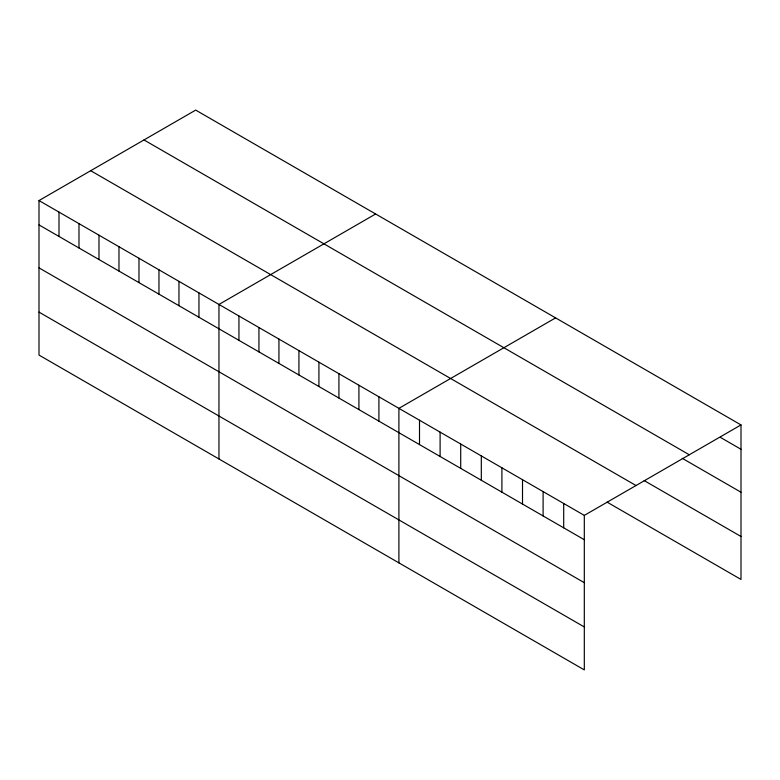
<?xml version="1.0" encoding="UTF-8"?>
<svg xmlns="http://www.w3.org/2000/svg" width="780" height="780" viewBox="0 0 780 780"><rect width="100%" height="100%" fill="white"/><g stroke="black" fill="none" stroke-linecap="round" stroke-linejoin="round"><path stroke-width="1.17" d="M39 200.557L584.308 515.385L584.308 669.903L39 355.075L39 200.557L195.692 110.097L741 424.924L741 579.442L607.093 502.135M375.638 213.983L218.956 304.453L218.956 458.971M555.594 317.879L398.902 408.349L398.902 562.867M584.308 515.385L741 424.924M720.398 437.375L741 449.27M143.978 139.942L689.296 454.779M682.285 458.328L741 492.229M644.173 480.587L741 536.484M90.704 170.703L636.022 485.54M39 224.903L584.308 539.731M39 267.862L584.308 582.689M39 312.117L584.308 626.954M563.706 503.5L563.706 527.836M543.104 491.605L543.104 515.95M522.512 479.71L522.512 504.055M501.91 467.815L501.91 492.16M481.309 455.92L481.309 480.265M460.707 444.025L460.707 468.37M440.105 432.13L440.105 456.476M419.503 420.235L419.503 444.581M378.914 396.805L378.914 421.151M358.917 385.261L358.917 409.607M338.92 373.718L338.92 398.063M318.923 362.173L318.923 386.519M298.935 350.63L298.935 374.975M278.938 339.085L278.938 363.431M258.94 327.541L258.94 351.887M238.943 315.998L238.943 340.343M198.958 292.91L198.958 317.255M178.961 281.365L178.961 305.711M158.964 269.822L158.964 294.167M138.976 258.277L138.976 282.623M118.979 246.733L118.979 271.079M98.982 235.189L98.982 259.535M78.985 223.645L78.985 247.991M58.997 212.101L58.997 236.447"/></g></svg>
